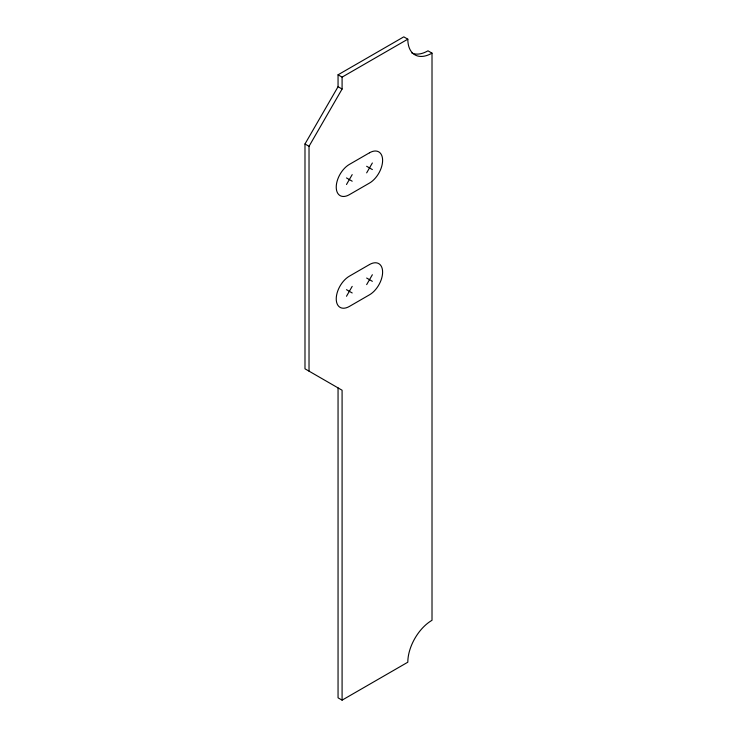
<?xml version="1.0" encoding="UTF-8"?>
<svg xmlns="http://www.w3.org/2000/svg" width="737" height="737" viewBox="0 0 737 737"><rect width="100%" height="100%" fill="white"/><g stroke="black" fill="none" stroke-linecap="round" stroke-linejoin="round"><path stroke-width="1.11" d="M342.088 700.15L342.088 390.232L304.989 368.813L304.989 143.982L338.053 86.708L338.053 74.796L403.784 36.85L407.819 39.181A34.215 19.752 -60 0 0 432.011 53.147L432.011 620.296A34.215 19.752 -60 0 0 407.819 662.204L342.088 700.15L338.053 697.819L338.053 387.902M309.024 371.144L309.024 146.313L342.088 89.039L342.088 77.127L338.053 74.796M346.491 184.508L352.194 174.632M366.658 172.863L372.36 162.988M346.491 296.256L352.194 286.38M366.658 284.62L372.36 274.744M342.088 77.127L407.819 39.181M432.011 53.147L427.976 50.816A34.215 19.752 -60 0 1 411.845 53.018M338.053 86.708L342.088 89.039M366.658 166.276L372.36 169.574M304.989 143.982L309.024 146.313M346.491 177.921L352.194 181.21M366.658 278.033L372.36 281.322M346.491 289.678L352.194 292.967M369.504 152.789L349.347 164.434A18.536 10.705 -60 0 0 336.238 187.134A18.536 10.705 -60 0 0 349.347 194.697L369.504 183.062A18.536 10.705 -60 0 0 382.614 160.362A18.536 10.705 -60 0 0 369.504 152.789M369.504 264.546L349.347 276.191A18.536 10.705 -60 0 0 336.238 298.89A18.536 10.705 -60 0 0 349.347 306.454L369.504 294.809A18.536 10.705 -60 0 0 382.614 272.11A18.536 10.705 -60 0 0 369.504 264.546"/></g></svg>
